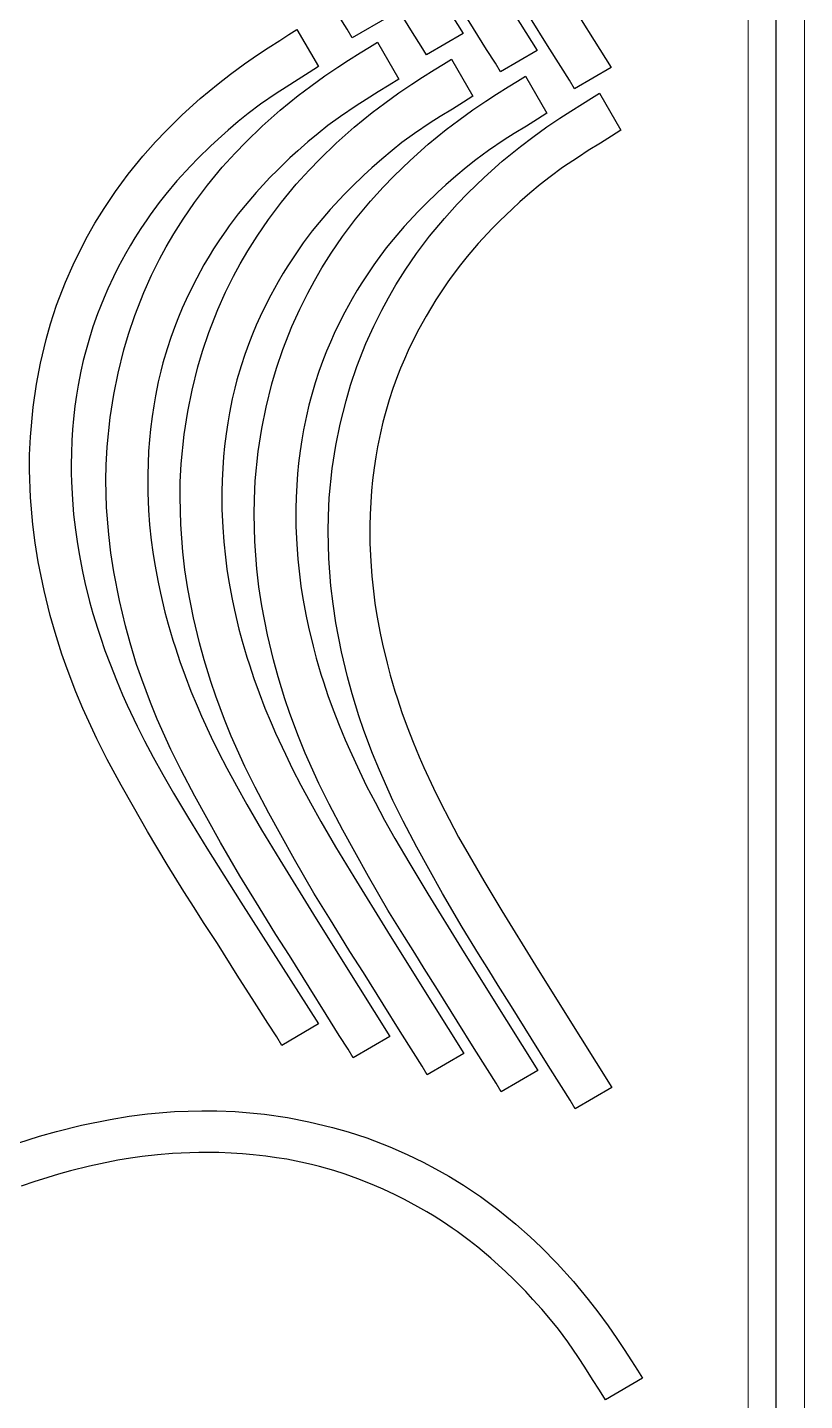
# Model space of a CAD drawing. Header units: millimetres. Extents: x -10628 to 24720, y -21829 to 4032.
# Drawn here: x 14399 to 14949, y -16745 to -15773 of the extents above; entities that cross this region are included whole.
import ezdxf
from ezdxf.enums import TextEntityAlignment as Align
from ezdxf.lldxf.tags import DXFTag

# ---------------------------------------------------------------- set-up
doc = ezdxf.new("R2010")
doc.units = ezdxf.units.MM
doc.layers.add('layer khung van cnc', color=7, linetype='Continuous', lineweight=25, true_color=0xfbf59b)
doc.layers.add('layer mau', color=7, linetype='Continuous')
doc.styles.add('Text Dim', font='arial.ttf')
tags = doc.linetypes.add('KVVIENMAY', pattern='A,46.311228,-10.280676,["KV VIỀN MÁY",Text Dim,S=10.028098,R=0,X=0,Y=-4.346144],-100.988212', length=157.580116).pattern_tags.tags
tags[6] = DXFTag(74, 10)

# ---------------------------------------------------------------- blocks, each defined once
blk = doc.blocks.new('khung van cnc')
at = {"lineweight": 5}
blk.add_lwpolyline([(-193, -99.44), (-193, 2370.56), (-223, 2400.56), (-1463, 2400.56), (-1493, 2370.56), (-1493, -99.44)], close=True, dxfattribs=at)
at = {"color": 1, "linetype": 'KVVIENMAY'}
blk.add_lwpolyline([(-511.88, -84.44), (-213, -84.44), (-213, 2370.56), (-228, 2385.56), (-1458.01, 2385.56), (-1473, 2370.56), (-1473, -84.44), (-1172.83, -84.44)], dxfattribs=at)
at = {"lineweight": 5}
blk.add_lwpolyline([(-513.55, -69.44), (-233, -69.44), (-233, 2370.56), (-1453, 2370.56), (-1453, -69.44), (-1173, -69.44)], dxfattribs=at)
at = {"layer": 'layer mau'}
for tag, p in [('ÁGF', (-518, -155.91)), ('TENFILE', (-518, -268.86)), ('TENFILE', (-518, -381.81)), ('TENFILE', (-518, -494.76))]:
    blk.add_attdef(tag, text='', height=30, dxfattribs=at).set_placement(p, align=Align.MIDDLE_CENTER)

msp = doc.modelspace()

# ---------------------------------------------------------------- linework, layer by layer
for points in [[(14674.214, -15724.456), (14707.479, -15777.571), (14681.484, -15792.579), (14677.902, -15786.5), (14671.742, -15776.759), (14662.386, -15761.866)], [(14726.591, -15736.494), (14759.855, -15789.609), (14733.861, -15804.617), (14730.279, -15798.539), (14724.119, -15788.797), (14714.762, -15773.905), (14702.759, -15754.625)], [(14778.968, -15748.532), (14812.232, -15801.647), (14786.238, -15816.655), (14782.656, -15810.577), (14776.496, -15800.835), (14767.139, -15785.943), (14755.136, -15766.663)], [(14655.102, -15765.533), (14629.107, -15780.541), (14625.525, -15774.462), (14619.365, -15764.721)], [(14392.366, -16562.445), (14407.727, -16557.603), (14419.76, -16554.24), (14437.512, -16549.853), (14457.875, -16545.665), (14471.228, -16543.483), (14484.133, -16541.814), (14503.312, -16540.174), (14522.608, -16539.537), (14533.349, -16539.636), (14546.262, -16540.177), (14567.081, -16542.059), (14583.329, -16544.422), (14598.404, -16547.33), (14615.052, -16551.337), (14626.162, -16554.49), (14639.255, -16558.774), (14655.682, -16565.055), (14667.964, -16570.455), (14679.309, -16576.007), (14688.043, -16580.628), (14697.312, -16585.881), (14707.812, -16592.317), (14719.74, -16600.324), (14732.068, -16609.418), (14744.752, -16619.722), (14754.89, -16628.717), (14762.724, -16636.139), (14774.009, -16647.627), (14785.495, -16660.32), (14795.991, -16672.976), (14802.792, -16681.742), (14810.053, -16691.665), (14816.333, -16700.761), (14821.374, -16708.362), (14826.667, -16716.553), (14830.765, -16722.994), (14834.322, -16728.622), (14808.256, -16743.998), (14804.005, -16737.342), (14799.053, -16729.596), (14793.578, -16721.055), (14789.025, -16714.083), (14781.447, -16702.98), (14774.912, -16694.182), (14769.341, -16687.241), (14763.209, -16680.03), (14756.847, -16672.997), (14751.776, -16667.502), (14743.382, -16658.956), (14737.779, -16653.534), (14727.194, -16643.845), (14717.936, -16636.115), (14711.874, -16631.321), (14703.285, -16624.989), (14699.758, -16622.562), (14693.498, -16618.342), (14687.002, -16614.175), (14681.839, -16611.092), (14675.542, -16607.444), (14666.123, -16602.4), (14659.37, -16598.974), (14650.958, -16595.031), (14644.786, -16592.359), (14638.376, -16589.75), (14633.103, -16587.684), (14624.018, -16584.462), (14615.982, -16581.913), (14605.969, -16579.061), (14600.242, -16577.631), (14592.577, -16575.866), (14582.675, -16573.9), (14575.563, -16572.785), (14567.889, -16571.684), (14559.033, -16570.68), (14551.401, -16570.027), (14543.493, -16569.517), (14534.711, -16569.199), (14526.91, -16569.062), (14520.554, -16569.113), (14514.259, -16569.241), (14501.828, -16569.898), (14491.245, -16570.72), (14480.444, -16571.983), (14472.072, -16573.167), (14463.303, -16574.614), (14450.872, -16577.039), (14443.195, -16578.745), (14429.711, -16582.102), (14421.219, -16584.477), (14410.027, -16587.874), (14404.462, -16589.712), (14394.944, -16592.965)]]:
    msp.add_lwpolyline(points)
for points in [[(14575.679, -16487.279), (14569.428, -16477.596), (14559.933, -16462.792), (14547.75, -16443.625), (14533.65, -16421.277), (14523.931, -16406.505), (14517.222, -16395.859), (14509.886, -16384.353), (14498.065, -16365.463), (14484.094, -16341.927), (14474.225, -16324.625), (14465.586, -16309.206), (14455.699, -16291.055), (14448.378, -16276.457), (14438.543, -16255.014), (14433.612, -16243.322), (14427.266, -16226.987), (14423.615, -16216.644), (14418.773, -16201.283), (14415.41, -16189.251), (14411.024, -16171.499), (14406.836, -16151.136), (14404.653, -16137.782), (14402.985, -16124.878), (14401.344, -16105.698), (14400.708, -16086.402), (14400.807, -16075.661), (14401.348, -16062.749), (14403.229, -16041.93), (14405.593, -16025.682), (14408.5, -16010.606), (14412.507, -15993.959), (14415.661, -15982.848), (14419.945, -15969.755), (14426.226, -15953.329), (14431.626, -15941.047), (14437.178, -15929.702), (14441.798, -15920.967), (14447.052, -15911.698), (14453.488, -15901.199), (14461.495, -15889.271), (14470.589, -15876.942), (14480.893, -15864.259), (14489.888, -15854.12), (14497.31, -15846.287), (14508.798, -15835.002), (14521.491, -15823.516), (14534.147, -15813.019), (14542.913, -15806.219), (14552.835, -15798.958), (14561.932, -15792.677), (14569.533, -15787.636), (14577.724, -15782.344), (14584.165, -15778.246), (14589.793, -15774.689), (14605.169, -15800.755), (14598.513, -15805.005), (14590.767, -15809.958), (14582.226, -15815.432), (14575.254, -15819.985), (14564.15, -15827.564), (14555.353, -15834.098), (14548.412, -15839.669), (14541.2, -15845.802), (14534.168, -15852.163), (14528.673, -15857.235), (14520.127, -15865.629), (14514.705, -15871.232), (14505.015, -15881.817), (14497.286, -15891.074), (14492.491, -15897.136), (14486.16, -15905.726), (14483.733, -15909.253), (14479.513, -15915.512), (14475.346, -15922.008), (14472.263, -15927.172), (14468.615, -15933.469), (14463.571, -15942.888), (14460.145, -15949.64), (14456.202, -15958.052), (14453.53, -15964.225), (14450.921, -15970.635), (14448.855, -15975.908), (14445.633, -15984.993), (14443.084, -15993.029), (14440.231, -16003.042), (14438.802, -16008.769), (14437.037, -16016.434), (14435.071, -16026.336), (14433.956, -16033.448), (14432.855, -16041.122), (14431.851, -16049.977), (14431.198, -16057.61), (14430.687, -16065.518), (14430.37, -16074.3), (14430.232, -16082.101), (14430.283, -16088.457), (14430.412, -16094.751), (14431.069, -16107.183), (14431.891, -16117.765), (14433.154, -16128.567), (14434.338, -16136.939), (14435.785, -16145.708), (14438.21, -16158.138), (14439.916, -16165.815), (14443.273, -16179.3), (14445.648, -16187.792), (14449.044, -16198.984), (14450.883, -16204.548), (14454.136, -16214.067), (14457.913, -16224.2), (14462.195, -16234.985), (14466.606, -16245.4), (14469.896, -16252.752), (14476.899, -16267.511), (14482.151, -16277.934), (14488.185, -16289.352), (14495.061, -16301.811), (14502.545, -16314.83), (14513.093, -16332.574), (14526.134, -16353.797), (14550.298, -16392.107), (14571.411, -16425.272), (14605.171, -16478.074), (14579.317, -16493.324)], [(14626.056, -16496.022), (14619.896, -16486.28), (14610.539, -16471.388), (14598.536, -16452.108), (14584.646, -16429.629), (14575.065, -16414.767), (14568.456, -16404.059), (14561.228, -16392.485), (14549.584, -16373.486), (14535.833, -16349.82), (14526.127, -16332.426), (14517.632, -16316.928), (14507.915, -16298.684), (14500.731, -16284.019), (14491.097, -16262.484), (14486.275, -16250.747), (14480.082, -16234.353), (14476.528, -16223.977), (14471.83, -16208.572), (14468.58, -16196.508), (14464.359, -16178.716), (14460.361, -16158.315), (14458.304, -16144.941), (14456.756, -16132.022), (14455.295, -16112.828), (14454.839, -16093.527), (14455.038, -16082.787), (14455.7, -16069.881), (14457.776, -16049.08), (14460.291, -16032.855), (14463.339, -16017.807), (14467.502, -16001.197), (14470.759, -15990.117), (14475.166, -15977.065), (14481.599, -15960.698), (14487.114, -15948.467), (14492.772, -15937.174), (14497.474, -15928.483), (14502.814, -15919.263), (14509.347, -15908.825), (14517.466, -15896.972), (14526.674, -15884.729), (14537.097, -15872.142), (14546.186, -15862.089), (14553.68, -15854.325), (14565.273, -15843.147), (14578.073, -15831.781), (14590.827, -15821.403), (14599.656, -15814.685), (14609.646, -15807.516), (14618.8, -15801.321), (14626.449, -15796.351), (14634.689, -15791.136), (14641.168, -15787.098), (14646.829, -15783.594), (14661.961, -15809.803), (14655.265, -15813.991), (14647.473, -15818.871), (14638.882, -15824.265), (14631.867, -15828.753), (14620.693, -15836.227), (14611.835, -15842.679), (14604.842, -15848.185), (14597.574, -15854.25), (14590.482, -15860.545), (14584.94, -15865.565), (14576.316, -15873.879), (14570.842, -15879.431), (14561.054, -15889.925), (14553.238, -15899.11), (14548.387, -15905.127), (14541.976, -15913.657), (14539.516, -15917.161), (14535.237, -15923.381), (14531.01, -15929.838), (14527.878, -15934.972), (14524.172, -15941.235), (14519.04, -15950.606), (14515.552, -15957.326), (14511.53, -15965.701), (14508.8, -15971.848), (14506.132, -15978.234), (14504.016, -15983.487), (14500.71, -15992.541), (14498.086, -16000.554), (14495.14, -16010.539), (14493.657, -16016.253), (14491.821, -16023.901), (14489.762, -16033.784), (14488.581, -16040.885), (14487.407, -16048.549), (14486.321, -16057.394), (14485.597, -16065.02), (14485.012, -16072.924), (14484.613, -16081.702), (14484.402, -16089.501), (14484.394, -16095.858), (14484.464, -16102.153), (14485.005, -16114.59), (14485.728, -16125.18), (14486.889, -16135.993), (14487.995, -16144.376), (14489.36, -16153.157), (14491.669, -16165.61), (14493.303, -16173.303), (14496.534, -16186.818), (14498.83, -16195.332), (14502.121, -16206.555), (14503.908, -16212.136), (14507.072, -16221.685), (14510.754, -16231.853), (14514.935, -16242.678), (14519.248, -16253.134), (14522.47, -16260.516), (14529.335, -16275.34), (14534.488, -16285.811), (14540.415, -16297.285), (14547.175, -16309.808), (14554.537, -16322.897), (14564.918, -16340.738), (14577.76, -16362.082), (14601.565, -16400.617), (14622.368, -16433.977), (14655.632, -16487.092), (14629.638, -16502.1)], [(14678.433, -16508.06), (14672.273, -16498.318), (14662.916, -16483.426), (14650.913, -16464.146), (14637.022, -16441.667), (14627.442, -16426.806), (14620.832, -16416.097), (14613.605, -16404.523), (14601.961, -16385.524), (14588.21, -16361.858), (14578.503, -16344.464), (14570.009, -16328.966), (14560.292, -16310.722), (14553.108, -16296.057), (14543.474, -16274.522), (14538.652, -16262.785), (14532.459, -16246.391), (14528.905, -16236.015), (14524.207, -16220.61), (14520.957, -16208.547), (14516.736, -16190.754), (14512.738, -16170.353), (14510.681, -16156.98), (14509.133, -16144.06), (14507.672, -16124.866), (14507.216, -16105.565), (14507.415, -16094.826), (14508.077, -16081.919), (14510.153, -16061.118), (14512.668, -16044.893), (14515.716, -16029.845), (14519.879, -16013.236), (14523.136, -16002.155), (14527.542, -15989.103), (14533.976, -15972.736), (14539.491, -15960.505), (14545.149, -15949.212), (14549.851, -15940.521), (14555.191, -15931.302), (14561.724, -15920.863), (14569.843, -15909.01), (14579.051, -15896.767), (14589.474, -15884.181), (14598.563, -15874.127), (14606.057, -15866.363), (14617.65, -15855.186), (14630.45, -15843.819), (14643.203, -15833.441), (14652.033, -15826.723), (14662.023, -15819.554), (14671.177, -15813.36), (14678.826, -15808.39), (14687.065, -15803.174), (14693.544, -15799.137), (14699.206, -15795.632), (14714.338, -15821.841), (14707.642, -15826.029), (14699.85, -15830.909), (14691.259, -15836.303), (14684.244, -15840.791), (14673.07, -15848.265), (14664.212, -15854.717), (14657.219, -15860.223), (14649.951, -15866.288), (14642.859, -15872.584), (14637.317, -15877.603), (14628.692, -15885.917), (14623.219, -15891.469), (14613.431, -15901.963), (14605.615, -15911.148), (14600.764, -15917.165), (14594.353, -15925.695), (14591.893, -15929.199), (14587.614, -15935.419), (14583.387, -15941.876), (14580.255, -15947.01), (14576.549, -15953.273), (14571.417, -15962.644), (14567.929, -15969.364), (14563.907, -15977.739), (14561.177, -15983.886), (14558.509, -15990.272), (14556.393, -15995.525), (14553.086, -16004.58), (14550.463, -16012.592), (14547.517, -16022.578), (14546.034, -16028.291), (14544.198, -16035.939), (14542.139, -16045.823), (14540.958, -16052.923), (14539.784, -16060.587), (14538.698, -16069.433), (14537.973, -16077.059), (14537.389, -16084.962), (14536.99, -16093.74), (14536.779, -16101.539), (14536.771, -16107.896), (14536.841, -16114.191), (14537.382, -16126.628), (14538.104, -16137.218), (14539.266, -16148.031), (14540.372, -16156.414), (14541.737, -16165.195), (14544.046, -16177.648), (14545.68, -16185.341), (14548.911, -16198.856), (14551.207, -16207.37), (14554.498, -16218.593), (14556.285, -16224.175), (14559.449, -16233.723), (14563.131, -16243.891), (14567.312, -16254.716), (14571.625, -16265.172), (14574.846, -16272.555), (14581.712, -16287.378), (14586.865, -16297.849), (14592.792, -16309.323), (14599.552, -16321.846), (14606.914, -16334.935), (14617.295, -16352.776), (14630.137, -16374.12), (14653.942, -16412.655), (14674.745, -16446.016), (14708.009, -16499.13), (14682.015, -16514.138)], [(14730.81, -16520.098), (14724.65, -16510.357), (14715.293, -16495.464), (14703.29, -16476.184), (14689.399, -16453.706), (14679.819, -16438.844), (14673.209, -16428.135), (14665.982, -16416.561), (14654.338, -16397.562), (14640.587, -16373.896), (14630.88, -16356.502), (14622.386, -16341.004), (14612.668, -16322.761), (14605.485, -16308.095), (14595.851, -16286.561), (14591.029, -16274.823), (14584.836, -16258.429), (14581.282, -16248.054), (14576.584, -16232.648), (14573.333, -16220.585), (14569.113, -16202.792), (14565.115, -16182.391), (14563.058, -16169.018), (14561.51, -16156.098), (14560.049, -16136.904), (14559.593, -16117.603), (14559.792, -16106.864), (14560.454, -16093.957), (14562.53, -16073.156), (14565.045, -16056.931), (14568.093, -16041.883), (14572.256, -16025.274), (14575.513, -16014.193), (14579.919, -16001.141), (14586.353, -15984.774), (14591.868, -15972.543), (14597.525, -15961.251), (14602.227, -15952.56), (14607.568, -15943.34), (14614.101, -15932.901), (14622.22, -15921.048), (14631.428, -15908.806), (14641.851, -15896.219), (14650.94, -15886.165), (14658.434, -15878.401), (14670.027, -15867.224), (14682.827, -15855.857), (14695.58, -15845.479), (14704.41, -15838.761), (14714.4, -15831.593), (14723.554, -15825.398), (14731.203, -15820.428), (14739.442, -15815.212), (14745.921, -15811.175), (14751.583, -15807.67), (14766.714, -15833.879), (14760.019, -15838.067), (14752.227, -15842.947), (14743.635, -15848.341), (14736.621, -15852.829), (14725.447, -15860.303), (14716.589, -15866.755), (14709.596, -15872.261), (14702.327, -15878.326), (14695.236, -15884.622), (14689.694, -15889.641), (14681.069, -15897.955), (14675.596, -15903.508), (14665.808, -15914.002), (14657.992, -15923.186), (14653.141, -15929.203), (14646.729, -15937.733), (14644.269, -15941.237), (14639.991, -15947.457), (14635.764, -15953.914), (14632.632, -15959.048), (14628.926, -15965.311), (14623.794, -15974.683), (14620.305, -15981.403), (14616.284, -15989.777), (14613.554, -15995.925), (14610.886, -16002.31), (14608.77, -16007.563), (14605.463, -16016.618), (14602.84, -16024.63), (14599.893, -16034.616), (14598.411, -16040.329), (14596.574, -16047.977), (14594.516, -16057.861), (14593.334, -16064.962), (14592.161, -16072.625), (14591.075, -16081.471), (14590.35, -16089.097), (14589.766, -16097), (14589.366, -16105.778), (14589.156, -16113.578), (14589.148, -16119.934), (14589.218, -16126.23), (14589.759, -16138.666), (14590.481, -16149.256), (14591.643, -16160.069), (14592.749, -16168.452), (14594.114, -16177.234), (14596.423, -16189.686), (14598.057, -16197.379), (14601.288, -16210.894), (14603.584, -16219.408), (14606.875, -16230.632), (14608.662, -16236.213), (14611.826, -16245.762), (14615.508, -16255.929), (14619.689, -16266.754), (14624.002, -16277.21), (14627.223, -16284.593), (14634.088, -16299.416), (14639.242, -16309.888), (14645.169, -16321.361), (14651.929, -16333.884), (14659.291, -16346.973), (14669.672, -16364.815), (14682.514, -16386.158), (14706.319, -16424.693), (14727.122, -16458.054), (14760.386, -16511.169), (14734.392, -16526.177)], [(14783.186, -16532.136), (14777.027, -16522.395), (14767.67, -16507.502), (14755.667, -16488.222), (14741.776, -16465.744), (14732.195, -16450.882), (14725.586, -16440.173), (14718.359, -16428.599), (14706.715, -16409.6), (14692.964, -16385.934), (14683.257, -16368.541), (14674.763, -16353.042), (14665.045, -16334.799), (14657.862, -16320.133), (14648.228, -16298.599), (14643.405, -16286.861), (14637.213, -16270.468), (14633.659, -16260.092), (14628.961, -16244.686), (14625.71, -16232.623), (14621.49, -16214.83), (14617.492, -16194.429), (14615.435, -16181.056), (14613.887, -16168.136), (14612.426, -16148.943), (14611.97, -16129.641), (14612.169, -16118.902), (14612.831, -16105.995), (14614.907, -16085.194), (14617.422, -16068.969), (14620.47, -16053.922), (14624.633, -16037.312), (14627.89, -16026.231), (14632.296, -16013.179), (14638.73, -15996.812), (14644.245, -15984.581), (14649.902, -15973.289), (14654.604, -15964.598), (14659.945, -15955.378), (14666.478, -15944.939), (14674.597, -15933.087), (14683.805, -15920.844), (14694.227, -15908.257), (14703.317, -15898.203), (14710.811, -15890.439), (14722.404, -15879.262), (14735.204, -15867.895), (14747.957, -15857.517), (14756.786, -15850.799), (14766.777, -15843.631), (14775.931, -15837.436), (14783.58, -15832.466), (14791.819, -15827.251), (14798.298, -15823.213), (14803.96, -15819.708), (14819.091, -15845.917), (14812.396, -15850.105), (14804.604, -15854.985), (14796.012, -15860.38), (14788.998, -15864.867), (14777.824, -15872.342), (14768.965, -15878.794), (14761.973, -15884.3), (14754.704, -15890.364), (14747.613, -15896.66), (14742.071, -15901.679), (14733.446, -15909.994), (14727.973, -15915.546), (14718.185, -15926.04), (14710.369, -15935.224), (14705.518, -15941.241), (14699.106, -15949.771), (14696.646, -15953.276), (14692.368, -15959.495), (14688.141, -15965.952), (14685.009, -15971.087), (14681.303, -15977.349), (14676.171, -15986.721), (14672.682, -15993.441), (14668.661, -16001.815), (14665.931, -16007.963), (14663.263, -16014.348), (14661.147, -16019.602), (14657.84, -16028.656), (14655.217, -16036.668), (14652.27, -16046.654), (14650.787, -16052.367), (14648.951, -16060.015), (14646.893, -16069.899), (14645.711, -16077), (14644.538, -16084.663), (14643.452, -16093.509), (14642.727, -16101.135), (14642.143, -16109.038), (14641.743, -16117.816), (14641.533, -16125.616), (14641.525, -16131.972), (14641.594, -16138.268), (14642.135, -16150.705), (14642.858, -16161.294), (14644.02, -16172.107), (14645.126, -16180.49), (14646.491, -16189.272), (14648.8, -16201.725), (14650.433, -16209.417), (14653.665, -16222.932), (14655.96, -16231.447), (14659.252, -16242.67), (14661.039, -16248.251), (14664.203, -16257.8), (14667.885, -16267.968), (14672.066, -16278.793), (14676.379, -16289.248), (14679.6, -16296.631), (14686.465, -16311.455), (14691.619, -16321.926), (14697.546, -16333.399), (14704.305, -16345.922), (14711.668, -16359.011), (14722.049, -16376.853), (14734.891, -16398.196), (14758.696, -16436.731), (14779.499, -16470.092), (14812.763, -16523.207), (14786.768, -16538.215)]]:
    msp.add_lwpolyline(points, close=True)

# ---------------------------------------------------------------- block references
at = {"layer": 'layer khung van cnc'}
msp.add_blockref('khung van cnc', (15142.01, -16700.689), dxfattribs=at)

doc.saveas('drawing.dxf')
